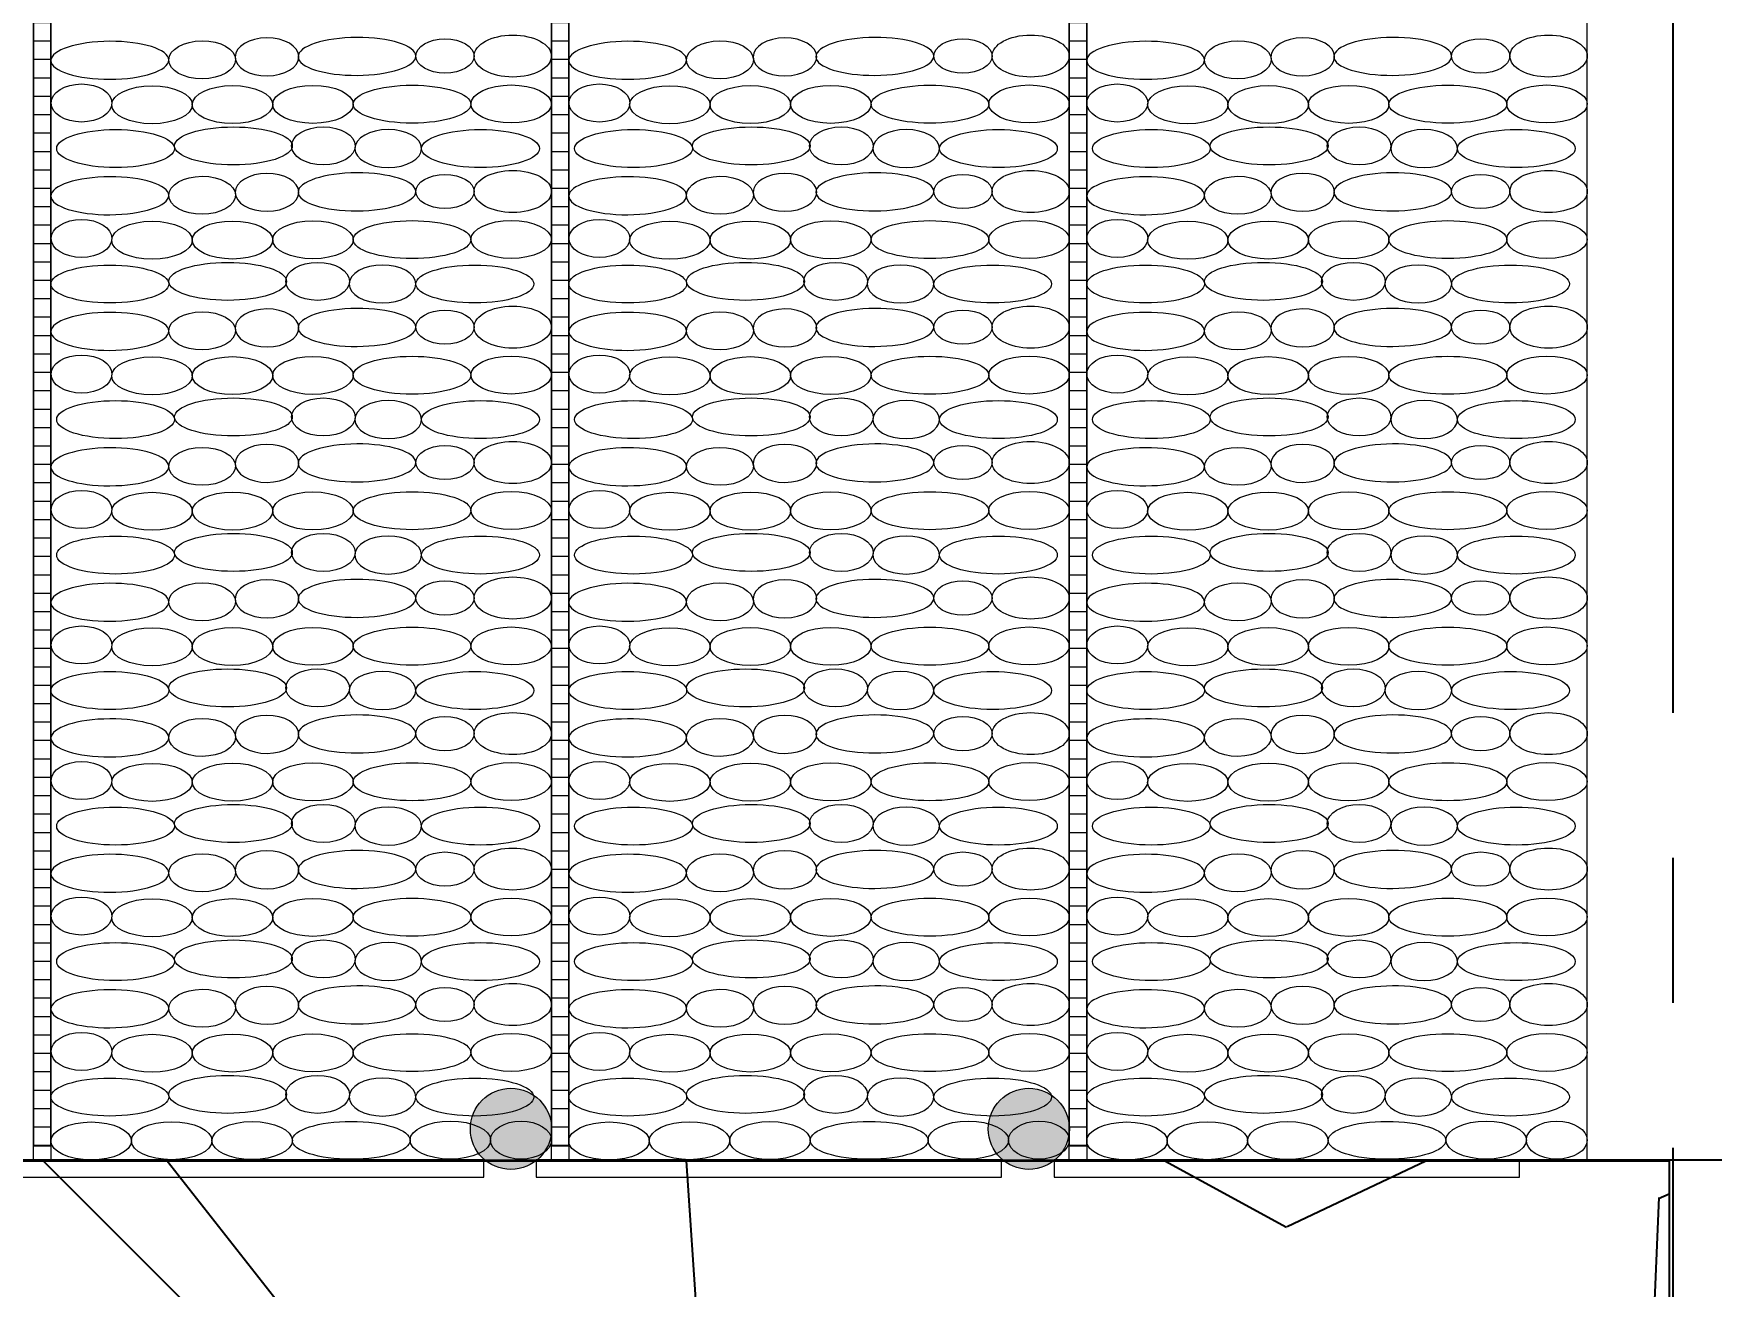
# Model space of a CAD drawing. Header units: inches. Extents: x 523 to 1492, y 69 to 539.
# Drawn here: x 644.29 to 650.08, y 379.44 to 383.76 of the extents above; entities that cross this region are included whole.
import ezdxf

# ---------------------------------------------------------------- set-up
doc = ezdxf.new("R2010")
doc.units = ezdxf.units.IN
doc.header["$MEASUREMENT"] = 0
doc.linetypes.add('CENTERX2', pattern=[4, 2.5, -0.5, 0.5, -0.5])
doc.styles.get("Standard").update_dxf_attribs({"font": 'arial.ttf'})
doc.dimstyles.new('ISO-25', dxfattribs={"dimtxt": 2.5, "dimasz": 2.5, "dimexe": 1.25, "dimexo": 0, "dimtad": 1, "dimdec": 0, "dimtxsty": 'Standard', "dimcen": 2.5, "dimadec": 0, "dimazin": 0, "dimtfac": 1, "dimtdec": 0, "dimtmove": 0, "dimatfit": 3, "dimfxl": 0, "dimarcsym": 0})

# ---------------------------------------------------------------- blocks, each defined once
blk = doc.blocks.new('S - 140')
at = {"linetype": 'ByBlock', "lineweight": 15}
h = blk.add_hatch(color=7, dxfattribs=at)
edge = h.paths.add_edge_path()
edge.add_arc((1416.950508498665, -1396.701170929417), 70, 0, 360)
at = {"color": 7, "linetype": 'ByBlock', "lineweight": 15}
blk.add_circle((1416.950508498665, -1396.701170929417), 70, dxfattribs=at)
blk = doc.blocks.new('Бут.полосы')
at = {"linetype": 'ByBlock', "lineweight": 15}
h = blk.add_hatch(dxfattribs=at)
h.set_pattern_fill('ANSI31', color=22, scale=0.1, angle=315, style=0)
h.set_pattern_definition([(0, (44.65721277577995, 0.01436027398631268), (1.110223024625157e-16, 0.3175), [])])
h.paths.add_polyline_path([(1999.920129494287, -4755.806398439352), (1999.620129494287, -4755.806398439352), (1999.620129494287, -4775.783564819083), (1999.920129494287, -4775.78393585025)])
h = blk.add_hatch(dxfattribs=at)
h.set_pattern_fill('ANSI31', color=22, scale=0.1, angle=315, style=0)
h.set_pattern_definition([(0, (53.58903992630621, 0.01436027398631268), (1.110223024625157e-16, 0.3175), [])])
h.paths.add_polyline_path([(2008.851956644813, -4755.806398439352), (2008.551956644813, -4755.806398439352), (2008.551956644813, -4775.783564819083), (2008.851956644813, -4775.78393585025)])
h = blk.add_hatch(dxfattribs=at)
h.set_pattern_fill('ANSI31', color=22, scale=0.1, angle=315, style=0)
h.set_pattern_definition([(0, (62.52086707683247, 0.01436027398631268), (1.110223024625157e-16, 0.3175), [])])
h.paths.add_polyline_path([(2017.783783795339, -4755.806398439352), (2017.483783795339, -4755.806398439352), (2017.483783795339, -4775.783564819083), (2017.783783795339, -4775.78393585025)])
at = {"color": 7, "linetype": 'ByBlock', "lineweight": 15}
for points in [[(1990.98827193964, -4776.027160561478), (1999.620265660714, -4776.027160561477), (1999.620265660715, -4691.93356784866), (1990.98827193964, -4691.933567848662)], [(1999.920099090166, -4776.027160561478), (2008.552092811241, -4776.027160561477), (2008.552092811241, -4691.93356784866), (1999.920099090166, -4691.93356784866)], [(2008.851926240692, -4776.027160561478), (2017.483919961767, -4776.027160561477), (2017.483919961767, -4691.933567848659), (2008.851926240692, -4691.93356784866)], [(2017.783753391218, -4776.027160561478), (2026.415747112293, -4776.027160561477), (2026.415747112294, -4691.933567848659), (2017.783753391219, -4691.933567848659)]]:
    blk.add_lwpolyline(points, close=True, dxfattribs=at)
at = {"color": 22, "linetype": 'ByBlock', "lineweight": 15}
for points in [[(1999.920129494287, -4755.806398439352), (1999.620129494287, -4755.806398439352), (1999.620129494287, -4775.783564819083), (1999.920129494287, -4775.78393585025)], [(2008.851956644813, -4755.806398439352), (2008.551956644813, -4755.806398439352), (2008.551956644813, -4775.783564819083), (2008.851956644813, -4775.78393585025)], [(2017.783783795339, -4755.806398439352), (2017.483783795339, -4755.806398439352), (2017.483783795339, -4775.783564819083), (2017.783783795339, -4775.78393585025)], [(2007.384871012267, -4776.327160561465), (2007.384981342825, -4776.027160561478), (1999.357727101783, -4776.027160561478), (1999.357727101783, -4776.327160561478)], [(2016.316698162793, -4776.327160561465), (2016.316808493351, -4776.027160561478), (2008.289554252309, -4776.027160561478), (2008.289554252309, -4776.327160561478)], [(2025.248525313319, -4776.327160561465), (2025.248635643878, -4776.027160561478), (2017.221381402836, -4776.027160561478), (2017.221381402836, -4776.327160561478)]]:
    blk.add_lwpolyline(points, close=True, dxfattribs=at)
at = {"color": 253, "linetype": 'ByBlock', "lineweight": 15, "extrusion": (0, 0, -0.9999999999999997)}
for centre, major_axis in [((2000.935855033254, -4757.058105427568), (-1.015906280148277, -0.005264510158328419)), ((2005.197948458314, -4756.990844746456), (-1.015906280148277, -0.005264510158328419)), ((2009.86768218378, -4757.058105427568), (-1.015906280148277, -0.005264510158328419)), ((2014.129775608841, -4756.990844746456), (-1.015906280148277, -0.005264510158328419)), ((2018.799675904855, -4757.058105427568), (-1.015906280148277, -0.005264510158328419)), ((2023.061769329915, -4756.990844746456), (-1.015906280148277, -0.005264510158328419)), ((2000.935855033254, -4759.394757325288), (-1.015906280148277, -0.00526451015832842)), ((2005.197948458314, -4759.327496644176), (-1.015906280148277, -0.00526451015832842)), ((2009.86768218378, -4759.394757325288), (-1.015906280148277, -0.00526451015832842)), ((2014.129775608841, -4759.327496644176), (-1.015906280148277, -0.00526451015832842)), ((2018.799675904855, -4759.394757325288), (-1.015906280148277, -0.00526451015832842)), ((2023.061769329915, -4759.327496644176), (-1.015906280148277, -0.00526451015832842)), ((2000.935855033254, -4761.733870164647), (-1.015906280148277, -0.005264510158328419)), ((2005.197948458314, -4761.666609483535), (-1.015906280148277, -0.005264510158328419)), ((2009.86768218378, -4761.733870164647), (-1.015906280148277, -0.005264510158328419)), ((2014.12977560884, -4761.666609483535), (-1.015906280148277, -0.005264510158328419)), ((2018.799675904854, -4761.733870164647), (-1.015906280148277, -0.005264510158328419)), ((2023.061769329915, -4761.666609483535), (-1.015906280148277, -0.005264510158328419)), ((2000.935855033254, -4764.070522062367), (-1.015906280148277, -0.005264510158328419)), ((2005.197948458314, -4764.003261381255), (-1.015906280148277, -0.005264510158328419)), ((2009.86768218378, -4764.070522062367), (-1.015906280148277, -0.005264510158328419)), ((2014.129775608841, -4764.003261381255), (-1.015906280148277, -0.005264510158328419)), ((2018.799675904855, -4764.070522062367), (-1.015906280148277, -0.005264510158328419)), ((2023.061769329915, -4764.003261381255), (-1.015906280148277, -0.005264510158328419)), ((2000.935855033254, -4766.407173960087), (-1.015906280148277, -0.00526451015832842)), ((2005.197948458314, -4766.339913278975), (-1.015906280148277, -0.00526451015832842)), ((2009.86768218378, -4766.407173960087), (-1.015906280148277, -0.00526451015832842)), ((2014.129775608841, -4766.339913278975), (-1.015906280148277, -0.00526451015832842)), ((2018.799675904855, -4766.407173960087), (-1.015906280148277, -0.00526451015832842)), ((2023.061769329915, -4766.339913278975), (-1.015906280148277, -0.00526451015832842)), ((2000.935855033254, -4768.746286799445), (-1.015906280148277, -0.00526451015832842)), ((2005.197948458314, -4768.679026118333), (-1.015906280148277, -0.00526451015832842)), ((2009.86768218378, -4768.746286799445), (-1.015906280148277, -0.00526451015832842)), ((2014.12977560884, -4768.679026118333), (-1.015906280148277, -0.00526451015832842)), ((2018.799675904854, -4768.746286799445), (-1.015906280148277, -0.00526451015832842)), ((2023.061769329915, -4768.679026118333), (-1.015906280148277, -0.00526451015832842)), ((2000.935855033254, -4771.082938697165), (-1.015906280148277, -0.00526451015832842)), ((2005.197948458314, -4771.015678016053), (-1.015906280148277, -0.00526451015832842)), ((2009.86768218378, -4771.082938697165), (-1.015906280148277, -0.00526451015832842)), ((2014.129775608841, -4771.015678016053), (-1.015906280148277, -0.00526451015832842)), ((2018.799675904855, -4771.082938697165), (-1.015906280148277, -0.00526451015832842)), ((2023.061769329915, -4771.015678016053), (-1.015906280148277, -0.00526451015832842)), ((2000.935855033254, -4773.419590594885), (-1.015906280148277, -0.005264510158328421)), ((2005.197948458314, -4773.352329913773), (-1.015906280148277, -0.005264510158328421)), ((2009.86768218378, -4773.419590594885), (-1.015906280148277, -0.005264510158328421)), ((2014.129775608841, -4773.352329913773), (-1.015906280148277, -0.005264510158328421)), ((2018.799675904855, -4773.419590594885), (-1.015906280148277, -0.005264510158328421)), ((2023.061769329915, -4773.352329913773), (-1.015906280148277, -0.005264510158328421))]:
    blk.add_ellipse(centre, major_axis=major_axis, ratio=0.3223671155344493, dxfattribs=at)
at = {"color": 253, "linetype": 'ByBlock', "lineweight": 15}
for centre, major_axis, ratio in [((2002.527186982284, -4757.04985901412), (0.5754256688816298, 0.002981903290083139), 0.5691348073179209), ((2006.716232120331, -4756.984788010504), (-0.5023844598865708, 0), 0.5862613800650567), ((2007.885271410455, -4756.984788010504), (-0.6666548302373485, 0), 0.543771545269404), ((2011.45901413281, -4757.04985901412), (0.5754256688816298, 0.002981903290083139), 0.5691348073179209), ((2015.648059270858, -4756.984788010504), (-0.5023844598865708, 0), 0.5862613800650567), ((2016.817098560981, -4756.984788010504), (-0.6666548302373485, 0), 0.543771545269404), ((2020.391007853885, -4757.04985901412), (0.5754256688816298, 0.002981903290083139), 0.5691348073179209), ((2024.580052991932, -4756.984788010504), (-0.5023844598865708, 0), 0.5862613800650567), ((2025.749092282056, -4756.984788010504), (-0.6666548302373485, 0), 0.543771545269404), ((2000.447586153632, -4757.794725699043), (-0.5245293401635536, 0), 0.6253139419559067), ((2009.379413304158, -4757.794725699043), (-0.5245293401635536, 0), 0.6253139419559067), ((2018.311407025232, -4757.794725699043), (-0.5245293401635536, 0), 0.6253139419559067), ((2001.662888864138, -4757.825768723333), (0.693897664193355, 0), 0.4719704234843745), ((2003.050647134397, -4757.821989409112), (0.693897664193355, 0), 0.4719704234843745), ((2004.438405404656, -4757.818210094891), (0.693897664193355, 0), 0.4719704234843745), ((2006.148217355267, -4757.815089147773), (1.01591992061969, 0), 0.3223671155344493), ((2007.858028576499, -4757.811493353457), (0.693897664193355, 0), 0.4719704234843745), ((2010.594716014664, -4757.825768723333), (0.693897664193355, 0), 0.4719704234843745), ((2011.982474284923, -4757.821989409112), (0.693897664193355, 0), 0.4719704234843745), ((2013.370232555182, -4757.818210094891), (0.693897664193355, 0), 0.4719704234843745), ((2015.080044505793, -4757.815089147773), (1.01591992061969, 0), 0.3223671155344493), ((2016.789855727025, -4757.811493353457), (0.693897664193355, 0), 0.4719704234843745), ((2019.526709735739, -4757.825768723333), (0.693897664193355, 0), 0.4719704234843745), ((2020.914468005998, -4757.821989409112), (0.693897664193355, 0), 0.4719704234843745), ((2022.302226276257, -4757.818210094891), (0.693897664193355, 0), 0.4719704234843745), ((2024.012038226868, -4757.815089147773), (1.01591992061969, 0), 0.3223671155344493), ((2025.7218494481, -4757.811493353457), (0.693897664193355, 0), 0.4719704234843745), ((2001.034846671245, -4758.580349813681), (1.01591992061969, 0), 0.3223671155344493), ((2003.066828387029, -4758.535176258871), (1.01591992061969, 0), 0.3223671155344493), ((2004.61866058186, -4758.535176258871), (0.548806280951849, 0), 0.5967482257239145), ((2007.329213131878, -4758.580349813681), (1.01591992061969, 0), 0.3223671155344493), ((2009.966673821771, -4758.580349813681), (1.01591992061969, 0), 0.3223671155344493), ((2011.998655537555, -4758.535176258871), (1.01591992061969, 0), 0.3223671155344493), ((2013.550487732387, -4758.535176258871), (0.548806280951849, 0), 0.5967482257239145), ((2016.261040282404, -4758.580349813681), (1.01591992061969, 0), 0.3223671155344493), ((2018.898667542845, -4758.580349813681), (1.01591992061969, 0), 0.3223671155344493), ((2020.93064925863, -4758.535176258871), (1.01591992061969, 0), 0.3223671155344493), ((2022.482481453461, -4758.535176258871), (0.548806280951849, 0), 0.5967482257239145), ((2025.193034003478, -4758.580349813681), (1.01591992061969, 0), 0.3223671155344493), ((2002.527186982284, -4759.38651091184), (0.5754256688816298, 0.002981903290083139), 0.5691348073179209), ((2006.716232120331, -4759.321439908224), (-0.5023844598865708, 0), 0.5862613800650567), ((2007.885271410455, -4759.321439908224), (-0.6666548302373485, 0), 0.543771545269404), ((2011.45901413281, -4759.38651091184), (0.5754256688816298, 0.002981903290083139), 0.5691348073179209), ((2015.648059270858, -4759.321439908224), (-0.5023844598865708, 0), 0.5862613800650567), ((2016.817098560981, -4759.321439908224), (-0.6666548302373485, 0), 0.543771545269404), ((2020.391007853885, -4759.38651091184), (0.5754256688816298, 0.002981903290083139), 0.5691348073179209), ((2024.580052991932, -4759.321439908224), (-0.5023844598865708, 0), 0.5862613800650567), ((2025.749092282056, -4759.321439908224), (-0.6666548302373485, 0), 0.543771545269404), ((2000.447586153632, -4760.131377596763), (-0.5245293401635536, 0), 0.6253139419559067), ((2001.662888864138, -4760.162420621053), (0.693897664193355, 0), 0.4719704234843745), ((2003.050647134397, -4760.158641306832), (0.693897664193355, 0), 0.4719704234843745), ((2004.438405404656, -4760.154861992611), (0.693897664193355, 0), 0.4719704234843745), ((2006.148217355267, -4760.151741045493), (1.01591992061969, 0), 0.3223671155344493), ((2007.858028576499, -4760.148145251177), (0.693897664193355, 0), 0.4719704234843745), ((2009.379413304158, -4760.131377596763), (-0.5245293401635536, 0), 0.6253139419559067), ((2010.594716014664, -4760.162420621053), (0.693897664193355, 0), 0.4719704234843745), ((2011.982474284923, -4760.158641306832), (0.693897664193355, 0), 0.4719704234843745), ((2013.370232555182, -4760.154861992611), (0.693897664193355, 0), 0.4719704234843745), ((2015.080044505793, -4760.151741045493), (1.01591992061969, 0), 0.3223671155344493), ((2016.789855727025, -4760.148145251177), (0.693897664193355, 0), 0.4719704234843745), ((2018.311407025232, -4760.131377596763), (-0.5245293401635536, 0), 0.6253139419559067), ((2019.526709735739, -4760.162420621053), (0.693897664193355, 0), 0.4719704234843745), ((2020.914468005998, -4760.158641306832), (0.693897664193355, 0), 0.4719704234843745), ((2022.302226276257, -4760.154861992611), (0.693897664193355, 0), 0.4719704234843745), ((2024.012038226868, -4760.151741045493), (1.01591992061969, 0), 0.3223671155344493), ((2025.7218494481, -4760.148145251177), (0.693897664193355, 0), 0.4719704234843745), ((2000.93605688787, -4760.917001711401), (1.01591992061969, 0), 0.3223671155344493), ((2002.968038603655, -4760.871828156591), (1.01591992061969, 0), 0.3223671155344493), ((2004.519870798486, -4760.871828156591), (0.548806280951849, 0), 0.5967482257239145), ((2007.230423348503, -4760.917001711401), (1.01591992061969, 0), 0.3223671155344493), ((2009.867884038397, -4760.917001711401), (1.01591992061969, 0), 0.3223671155344493), ((2011.899865754182, -4760.871828156591), (1.01591992061969, 0), 0.3223671155344493), ((2013.451697949013, -4760.871828156591), (0.548806280951849, 0), 0.5967482257239145), ((2016.162250499029, -4760.917001711401), (1.01591992061969, 0), 0.3223671155344493), ((2018.799877759471, -4760.917001711401), (1.01591992061969, 0), 0.3223671155344493), ((2020.831859475256, -4760.871828156591), (1.01591992061969, 0), 0.3223671155344493), ((2022.383691670087, -4760.871828156591), (0.548806280951849, 0), 0.5967482257239145), ((2025.094244220104, -4760.917001711401), (1.01591992061969, 0), 0.3223671155344493), ((2002.527186982284, -4761.725623751198), (0.5754256688816298, 0.002981903290083139), 0.5691348073179209), ((2006.716232120331, -4761.660552747582), (-0.5023844598865708, 0), 0.5862613800650567), ((2007.885271410455, -4761.660552747582), (-0.6666548302373485, 0), 0.543771545269404), ((2011.45901413281, -4761.725623751198), (0.5754256688816298, 0.002981903290083139), 0.5691348073179209), ((2015.648059270858, -4761.660552747582), (-0.5023844598865708, 0), 0.5862613800650567), ((2016.817098560981, -4761.660552747582), (-0.6666548302373485, 0), 0.543771545269404), ((2020.391007853885, -4761.725623751198), (0.5754256688816298, 0.002981903290083139), 0.5691348073179209), ((2024.580052991932, -4761.660552747582), (-0.5023844598865708, 0), 0.5862613800650567), ((2025.749092282056, -4761.660552747582), (-0.6666548302373485, 0), 0.543771545269404), ((2000.447586153631, -4762.470490436122), (-0.5245293401635536, 0), 0.6253139419559067), ((2001.662888864138, -4762.501533460411), (0.693897664193355, 0), 0.4719704234843745), ((2003.050647134397, -4762.49775414619), (0.693897664193355, 0), 0.4719704234843745), ((2004.438405404656, -4762.493974831969), (0.693897664193355, 0), 0.4719704234843745), ((2006.148217355267, -4762.490853884851), (1.01591992061969, 0), 0.3223671155344493), ((2007.858028576499, -4762.487258090536), (0.693897664193355, 0), 0.4719704234843745), ((2009.379413304158, -4762.470490436122), (-0.5245293401635536, 0), 0.6253139419559067), ((2010.594716014664, -4762.501533460411), (0.693897664193355, 0), 0.4719704234843745), ((2011.982474284923, -4762.49775414619), (0.693897664193355, 0), 0.4719704234843745), ((2013.370232555182, -4762.493974831969), (0.693897664193355, 0), 0.4719704234843745), ((2015.080044505793, -4762.490853884851), (1.01591992061969, 0), 0.3223671155344493), ((2016.789855727025, -4762.487258090536), (0.693897664193355, 0), 0.4719704234843745), ((2018.311407025232, -4762.470490436122), (-0.5245293401635536, 0), 0.6253139419559067), ((2019.526709735738, -4762.501533460411), (0.693897664193355, 0), 0.4719704234843745), ((2020.914468005998, -4762.49775414619), (0.693897664193355, 0), 0.4719704234843745), ((2022.302226276257, -4762.493974831969), (0.693897664193355, 0), 0.4719704234843745), ((2024.012038226868, -4762.490853884851), (1.01591992061969, 0), 0.3223671155344493), ((2025.7218494481, -4762.487258090536), (0.693897664193355, 0), 0.4719704234843745), ((2001.034846671245, -4763.25611455076), (1.01591992061969, 0), 0.3223671155344493), ((2003.066828387029, -4763.210940995949), (1.01591992061969, 0), 0.3223671155344493), ((2004.61866058186, -4763.210940995949), (0.548806280951849, 0), 0.5967482257239145), ((2007.329213131878, -4763.25611455076), (1.01591992061969, 0), 0.3223671155344493), ((2009.966673821771, -4763.25611455076), (1.01591992061969, 0), 0.3223671155344493), ((2011.998655537555, -4763.210940995949), (1.01591992061969, 0), 0.3223671155344493), ((2013.550487732387, -4763.210940995949), (0.548806280951849, 0), 0.5967482257239145), ((2016.261040282404, -4763.25611455076), (1.01591992061969, 0), 0.3223671155344493), ((2018.898667542845, -4763.25611455076), (1.01591992061969, 0), 0.3223671155344493), ((2020.93064925863, -4763.210940995949), (1.01591992061969, 0), 0.3223671155344493), ((2022.482481453461, -4763.210940995949), (0.548806280951849, 0), 0.5967482257239145), ((2025.193034003478, -4763.25611455076), (1.01591992061969, 0), 0.3223671155344493), ((2002.527186982284, -4764.062275648918), (0.5754256688816298, 0.002981903290083139), 0.5691348073179209), ((2006.716232120331, -4763.997204645302), (-0.5023844598865708, 0), 0.5862613800650567), ((2007.885271410455, -4763.997204645302), (-0.6666548302373485, 0), 0.543771545269404), ((2011.45901413281, -4764.062275648918), (0.5754256688816298, 0.002981903290083139), 0.5691348073179209), ((2015.648059270858, -4763.997204645302), (-0.5023844598865708, 0), 0.5862613800650567), ((2016.817098560981, -4763.997204645302), (-0.6666548302373485, 0), 0.543771545269404), ((2020.391007853885, -4764.062275648918), (0.5754256688816298, 0.002981903290083139), 0.5691348073179209), ((2024.580052991932, -4763.997204645302), (-0.5023844598865708, 0), 0.5862613800650567), ((2025.749092282056, -4763.997204645302), (-0.6666548302373485, 0), 0.543771545269404), ((2000.447586153632, -4764.807142333842), (-0.5245293401635536, 0), 0.6253139419559067), ((2001.662888864138, -4764.838185358131), (0.693897664193355, 0), 0.4719704234843745), ((2003.050647134397, -4764.83440604391), (0.693897664193355, 0), 0.4719704234843745), ((2004.438405404656, -4764.830626729689), (0.693897664193355, 0), 0.4719704234843745), ((2006.148217355267, -4764.827505782571), (1.01591992061969, 0), 0.3223671155344493), ((2007.858028576499, -4764.823909988256), (0.693897664193355, 0), 0.4719704234843745), ((2009.379413304158, -4764.807142333842), (-0.5245293401635536, 0), 0.6253139419559067), ((2010.594716014664, -4764.838185358131), (0.693897664193355, 0), 0.4719704234843745), ((2011.982474284923, -4764.83440604391), (0.693897664193355, 0), 0.4719704234843745), ((2013.370232555182, -4764.830626729689), (0.693897664193355, 0), 0.4719704234843745), ((2015.080044505793, -4764.827505782571), (1.01591992061969, 0), 0.3223671155344493), ((2016.789855727025, -4764.823909988256), (0.693897664193355, 0), 0.4719704234843745), ((2018.311407025232, -4764.807142333842), (-0.5245293401635536, 0), 0.6253139419559067), ((2019.526709735739, -4764.838185358131), (0.693897664193355, 0), 0.4719704234843745), ((2020.914468005998, -4764.83440604391), (0.693897664193355, 0), 0.4719704234843745), ((2022.302226276257, -4764.830626729689), (0.693897664193355, 0), 0.4719704234843745), ((2024.012038226868, -4764.827505782571), (1.01591992061969, 0), 0.3223671155344493), ((2025.7218494481, -4764.823909988256), (0.693897664193355, 0), 0.4719704234843745), ((2001.034846671245, -4765.59276644848), (1.01591992061969, 0), 0.3223671155344493), ((2003.066828387029, -4765.547592893669), (1.01591992061969, 0), 0.3223671155344493), ((2004.61866058186, -4765.547592893669), (0.548806280951849, 0), 0.5967482257239145), ((2007.329213131878, -4765.59276644848), (1.01591992061969, 0), 0.3223671155344493), ((2009.966673821771, -4765.59276644848), (1.01591992061969, 0), 0.3223671155344493), ((2011.998655537555, -4765.547592893669), (1.01591992061969, 0), 0.3223671155344493), ((2013.550487732387, -4765.547592893669), (0.548806280951849, 0), 0.5967482257239145), ((2016.261040282404, -4765.59276644848), (1.01591992061969, 0), 0.3223671155344493), ((2018.898667542845, -4765.59276644848), (1.01591992061969, 0), 0.3223671155344493), ((2020.93064925863, -4765.547592893669), (1.01591992061969, 0), 0.3223671155344493), ((2022.482481453461, -4765.547592893669), (0.548806280951849, 0), 0.5967482257239145), ((2025.193034003478, -4765.59276644848), (1.01591992061969, 0), 0.3223671155344493), ((2002.527186982284, -4766.398927546638), (0.5754256688816298, 0.002981903290083139), 0.5691348073179209), ((2006.716232120331, -4766.333856543022), (-0.5023844598865708, 0), 0.5862613800650567), ((2007.885271410455, -4766.333856543022), (-0.6666548302373485, 0), 0.543771545269404), ((2011.45901413281, -4766.398927546638), (0.5754256688816298, 0.002981903290083139), 0.5691348073179209), ((2015.648059270858, -4766.333856543022), (-0.5023844598865708, 0), 0.5862613800650567), ((2016.817098560981, -4766.333856543022), (-0.6666548302373485, 0), 0.543771545269404), ((2020.391007853885, -4766.398927546638), (0.5754256688816298, 0.002981903290083139), 0.5691348073179209), ((2024.580052991932, -4766.333856543022), (-0.5023844598865708, 0), 0.5862613800650567), ((2025.749092282056, -4766.333856543022), (-0.6666548302373485, 0), 0.543771545269404), ((2000.447586153632, -4767.143794231562), (-0.5245293401635536, 0), 0.6253139419559067), ((2001.662888864138, -4767.174837255851), (0.693897664193355, 0), 0.4719704234843745), ((2003.050647134397, -4767.17105794163), (0.693897664193355, 0), 0.4719704234843745), ((2004.438405404656, -4767.167278627409), (0.693897664193355, 0), 0.4719704234843745), ((2006.148217355267, -4767.164157680291), (1.01591992061969, 0), 0.3223671155344493), ((2007.858028576499, -4767.160561885976), (0.693897664193355, 0), 0.4719704234843745), ((2009.379413304158, -4767.143794231562), (-0.5245293401635536, 0), 0.6253139419559067), ((2010.594716014664, -4767.174837255851), (0.693897664193355, 0), 0.4719704234843745), ((2011.982474284923, -4767.17105794163), (0.693897664193355, 0), 0.4719704234843745), ((2013.370232555182, -4767.167278627409), (0.693897664193355, 0), 0.4719704234843745), ((2015.080044505793, -4767.164157680291), (1.01591992061969, 0), 0.3223671155344493), ((2016.789855727025, -4767.160561885976), (0.693897664193355, 0), 0.4719704234843745), ((2018.311407025232, -4767.143794231562), (-0.5245293401635536, 0), 0.6253139419559067), ((2019.526709735739, -4767.174837255851), (0.693897664193355, 0), 0.4719704234843745), ((2020.914468005998, -4767.17105794163), (0.693897664193355, 0), 0.4719704234843745), ((2022.302226276257, -4767.167278627409), (0.693897664193355, 0), 0.4719704234843745), ((2024.012038226868, -4767.164157680291), (1.01591992061969, 0), 0.3223671155344493), ((2025.7218494481, -4767.160561885976), (0.693897664193355, 0), 0.4719704234843745), ((2000.93605688787, -4767.9294183462), (1.01591992061969, 0), 0.3223671155344493), ((2002.968038603655, -4767.884244791389), (1.01591992061969, 0), 0.3223671155344493), ((2004.519870798486, -4767.884244791389), (0.548806280951849, 0), 0.5967482257239145), ((2007.230423348503, -4767.9294183462), (1.01591992061969, 0), 0.3223671155344493), ((2009.867884038397, -4767.9294183462), (1.01591992061969, 0), 0.3223671155344493), ((2011.899865754182, -4767.884244791389), (1.01591992061969, 0), 0.3223671155344493), ((2013.451697949013, -4767.884244791389), (0.548806280951849, 0), 0.5967482257239145), ((2016.162250499029, -4767.9294183462), (1.01591992061969, 0), 0.3223671155344493), ((2018.799877759471, -4767.9294183462), (1.01591992061969, 0), 0.3223671155344493), ((2020.831859475256, -4767.884244791389), (1.01591992061969, 0), 0.3223671155344493), ((2022.383691670087, -4767.884244791389), (0.548806280951849, 0), 0.5967482257239145), ((2025.094244220104, -4767.9294183462), (1.01591992061969, 0), 0.3223671155344493), ((2002.527186982284, -4768.738040385997), (0.5754256688816298, 0.002981903290083139), 0.5691348073179209), ((2006.716232120331, -4768.672969382381), (-0.5023844598865708, 0), 0.5862613800650567), ((2007.885271410455, -4768.672969382381), (-0.6666548302373485, 0), 0.543771545269404), ((2011.45901413281, -4768.738040385997), (0.5754256688816298, 0.002981903290083139), 0.5691348073179209), ((2015.648059270858, -4768.672969382381), (-0.5023844598865708, 0), 0.5862613800650567), ((2016.817098560981, -4768.672969382381), (-0.6666548302373485, 0), 0.543771545269404), ((2020.391007853885, -4768.738040385997), (0.5754256688816298, 0.002981903290083139), 0.5691348073179209), ((2024.580052991932, -4768.672969382381), (-0.5023844598865708, 0), 0.5862613800650567), ((2025.749092282056, -4768.672969382381), (-0.6666548302373485, 0), 0.543771545269404), ((2000.447586153631, -4769.48290707092), (-0.5245293401635536, 0), 0.6253139419559067), ((2001.662888864138, -4769.51395009521), (0.693897664193355, 0), 0.4719704234843745), ((2003.050647134397, -4769.510170780989), (0.693897664193355, 0), 0.4719704234843745), ((2004.438405404656, -4769.506391466768), (0.693897664193355, 0), 0.4719704234843745), ((2006.148217355267, -4769.50327051965), (1.01591992061969, 0), 0.3223671155344493), ((2007.858028576499, -4769.499674725334), (0.693897664193355, 0), 0.4719704234843745), ((2009.379413304158, -4769.48290707092), (-0.5245293401635536, 0), 0.6253139419559067), ((2010.594716014664, -4769.51395009521), (0.693897664193355, 0), 0.4719704234843745), ((2011.982474284923, -4769.510170780989), (0.693897664193355, 0), 0.4719704234843745), ((2013.370232555182, -4769.506391466768), (0.693897664193355, 0), 0.4719704234843745), ((2015.080044505793, -4769.50327051965), (1.01591992061969, 0), 0.3223671155344493), ((2016.789855727025, -4769.499674725334), (0.693897664193355, 0), 0.4719704234843745), ((2018.311407025232, -4769.48290707092), (-0.5245293401635536, 0), 0.6253139419559067), ((2019.526709735738, -4769.51395009521), (0.693897664193355, 0), 0.4719704234843745), ((2020.914468005998, -4769.510170780989), (0.693897664193355, 0), 0.4719704234843745), ((2022.302226276257, -4769.506391466768), (0.693897664193355, 0), 0.4719704234843745), ((2024.012038226868, -4769.50327051965), (1.01591992061969, 0), 0.3223671155344493), ((2025.7218494481, -4769.499674725334), (0.693897664193355, 0), 0.4719704234843745), ((2003.066828387029, -4770.223357630748), (1.01591992061969, 0), 0.3223671155344493), ((2004.61866058186, -4770.223357630748), (0.548806280951849, 0), 0.5967482257239145), ((2011.998655537555, -4770.223357630748), (1.01591992061969, 0), 0.3223671155344493), ((2013.550487732387, -4770.223357630748), (0.548806280951849, 0), 0.5967482257239145), ((2020.93064925863, -4770.223357630748), (1.01591992061969, 0), 0.3223671155344493), ((2022.482481453461, -4770.223357630748), (0.548806280951849, 0), 0.5967482257239145), ((2001.034846671245, -4770.268531185558), (1.01591992061969, 0), 0.3223671155344493), ((2007.329213131878, -4770.268531185558), (1.01591992061969, 0), 0.3223671155344493), ((2009.966673821771, -4770.268531185558), (1.01591992061969, 0), 0.3223671155344493), ((2016.261040282404, -4770.268531185558), (1.01591992061969, 0), 0.3223671155344493), ((2018.898667542845, -4770.268531185558), (1.01591992061969, 0), 0.3223671155344493), ((2025.193034003478, -4770.268531185558), (1.01591992061969, 0), 0.3223671155344493), ((2002.527186982284, -4771.074692283717), (0.5754256688816298, 0.002981903290083139), 0.5691348073179209), ((2006.716232120331, -4771.009621280101), (-0.5023844598865708, 0), 0.5862613800650567), ((2007.885271410455, -4771.009621280101), (-0.6666548302373485, 0), 0.543771545269404), ((2011.45901413281, -4771.074692283717), (0.5754256688816298, 0.002981903290083139), 0.5691348073179209), ((2015.648059270858, -4771.009621280101), (-0.5023844598865708, 0), 0.5862613800650567), ((2016.817098560981, -4771.009621280101), (-0.6666548302373485, 0), 0.543771545269404), ((2020.391007853885, -4771.074692283717), (0.5754256688816298, 0.002981903290083139), 0.5691348073179209), ((2024.580052991932, -4771.009621280101), (-0.5023844598865708, 0), 0.5862613800650567), ((2025.749092282056, -4771.009621280101), (-0.6666548302373485, 0), 0.543771545269404), ((2000.447586153632, -4771.81955896864), (-0.5245293401635536, 0), 0.6253139419559067), ((2001.662888864138, -4771.85060199293), (0.693897664193355, 0), 0.4719704234843745), ((2003.050647134397, -4771.846822678709), (0.693897664193355, 0), 0.4719704234843745), ((2004.438405404656, -4771.843043364488), (0.693897664193355, 0), 0.4719704234843745), ((2006.148217355267, -4771.83992241737), (1.01591992061969, 0), 0.3223671155344493), ((2007.858028576499, -4771.836326623054), (0.693897664193355, 0), 0.4719704234843745), ((2009.379413304158, -4771.81955896864), (-0.5245293401635536, 0), 0.6253139419559067), ((2010.594716014664, -4771.85060199293), (0.693897664193355, 0), 0.4719704234843745), ((2011.982474284923, -4771.846822678709), (0.693897664193355, 0), 0.4719704234843745), ((2013.370232555182, -4771.843043364488), (0.693897664193355, 0), 0.4719704234843745), ((2015.080044505793, -4771.83992241737), (1.01591992061969, 0), 0.3223671155344493), ((2016.789855727025, -4771.836326623054), (0.693897664193355, 0), 0.4719704234843745), ((2018.311407025232, -4771.81955896864), (-0.5245293401635536, 0), 0.6253139419559067), ((2019.526709735739, -4771.85060199293), (0.693897664193355, 0), 0.4719704234843745), ((2020.914468005998, -4771.846822678709), (0.693897664193355, 0), 0.4719704234843745), ((2022.302226276257, -4771.843043364488), (0.693897664193355, 0), 0.4719704234843745), ((2024.012038226868, -4771.83992241737), (1.01591992061969, 0), 0.3223671155344493), ((2025.7218494481, -4771.836326623054), (0.693897664193355, 0), 0.4719704234843745), ((2003.066828387029, -4772.560009528468), (1.01591992061969, 0), 0.3223671155344493), ((2004.61866058186, -4772.560009528468), (0.548806280951849, 0), 0.5967482257239145), ((2011.998655537555, -4772.560009528468), (1.01591992061969, 0), 0.3223671155344493), ((2013.550487732387, -4772.560009528468), (0.548806280951849, 0), 0.5967482257239145), ((2020.93064925863, -4772.560009528468), (1.01591992061969, 0), 0.3223671155344493), ((2022.482481453461, -4772.560009528468), (0.548806280951849, 0), 0.5967482257239145), ((2001.034846671245, -4772.605183083278), (1.01591992061969, 0), 0.3223671155344493), ((2007.329213131878, -4772.605183083278), (1.01591992061969, 0), 0.3223671155344493), ((2009.966673821771, -4772.605183083278), (1.01591992061969, 0), 0.3223671155344493), ((2016.261040282404, -4772.605183083278), (1.01591992061969, 0), 0.3223671155344493), ((2018.898667542845, -4772.605183083278), (1.01591992061969, 0), 0.3223671155344493), ((2025.193034003478, -4772.605183083278), (1.01591992061969, 0), 0.3223671155344493), ((2002.527186982284, -4773.411344181437), (0.5754256688816298, 0.002981903290083139), 0.5691348073179209), ((2006.716232120331, -4773.346273177821), (-0.5023844598865708, 0), 0.5862613800650567), ((2007.885271410455, -4773.346273177821), (-0.6666548302373485, 0), 0.543771545269404), ((2011.45901413281, -4773.411344181437), (0.5754256688816298, 0.002981903290083139), 0.5691348073179209), ((2015.648059270858, -4773.346273177821), (-0.5023844598865708, 0), 0.5862613800650567), ((2016.817098560981, -4773.346273177821), (-0.6666548302373485, 0), 0.543771545269404), ((2020.391007853885, -4773.411344181437), (0.5754256688816298, 0.002981903290083139), 0.5691348073179209), ((2024.580052991932, -4773.346273177821), (-0.5023844598865708, 0), 0.5862613800650567), ((2025.749092282056, -4773.346273177821), (-0.6666548302373485, 0), 0.543771545269404), ((2000.447586153632, -4774.15621086636), (-0.5245293401635536, 0), 0.6253139419559067), ((2001.662888864138, -4774.18725389065), (0.693897664193355, 0), 0.4719704234843745), ((2003.050647134397, -4774.183474576429), (0.693897664193355, 0), 0.4719704234843745), ((2004.438405404656, -4774.179695262208), (0.693897664193355, 0), 0.4719704234843745), ((2006.148217355267, -4774.17657431509), (1.01591992061969, 0), 0.3223671155344493), ((2007.858028576499, -4774.172978520774), (0.693897664193355, 0), 0.4719704234843745), ((2009.379413304158, -4774.15621086636), (-0.5245293401635536, 0), 0.6253139419559067), ((2010.594716014664, -4774.18725389065), (0.693897664193355, 0), 0.4719704234843745), ((2011.982474284923, -4774.183474576429), (0.693897664193355, 0), 0.4719704234843745), ((2013.370232555182, -4774.179695262208), (0.693897664193355, 0), 0.4719704234843745), ((2015.080044505793, -4774.17657431509), (1.01591992061969, 0), 0.3223671155344493), ((2016.789855727025, -4774.172978520774), (0.693897664193355, 0), 0.4719704234843745), ((2018.311407025232, -4774.15621086636), (-0.5245293401635536, 0), 0.6253139419559067), ((2019.526709735739, -4774.18725389065), (0.693897664193355, 0), 0.4719704234843745), ((2020.914468005998, -4774.183474576429), (0.693897664193355, 0), 0.4719704234843745), ((2022.302226276257, -4774.179695262208), (0.693897664193355, 0), 0.4719704234843745), ((2024.012038226868, -4774.17657431509), (1.01591992061969, 0), 0.3223671155344493), ((2025.7218494481, -4774.172978520774), (0.693897664193355, 0), 0.4719704234843745), ((2000.93605688787, -4774.941834980998), (1.01591992061969, 0), 0.3223671155344493), ((2002.968038603655, -4774.896661426188), (1.01591992061969, 0), 0.3223671155344493), ((2004.519870798486, -4774.896661426188), (0.548806280951849, 0), 0.5967482257239145), ((2007.230423348503, -4774.941834980998), (1.01591992061969, 0), 0.3223671155344493), ((2009.867884038397, -4774.941834980998), (1.01591992061969, 0), 0.3223671155344493), ((2011.899865754182, -4774.896661426188), (1.01591992061969, 0), 0.3223671155344493), ((2013.451697949013, -4774.896661426188), (0.548806280951849, 0), 0.5967482257239145), ((2016.162250499029, -4774.941834980998), (1.01591992061969, 0), 0.3223671155344493), ((2018.799877759471, -4774.941834980998), (1.01591992061969, 0), 0.3223671155344493), ((2020.831859475256, -4774.896661426188), (1.01591992061969, 0), 0.3223671155344493), ((2022.383691670087, -4774.896661426188), (0.548806280951849, 0), 0.5967482257239145), ((2025.094244220104, -4774.941834980998), (1.01591992061969, 0), 0.3223671155344493), ((2000.613830183811, -4775.699661387053), (0.693897664193355, 0), 0.4719704234843745), ((2002.00158845407, -4775.695882072832), (0.693897664193355, 0), 0.4719704234843745), ((2003.389346724329, -4775.692102758611), (0.693897664193355, 0), 0.4719704234843745), ((2005.09915867494, -4775.688981811493), (1.01591992061969, 0), 0.3223671155344493), ((2006.808969896172, -4775.685386017178), (0.693897664193355, 0), 0.4719704234843745), ((2009.545657334337, -4775.699661387053), (0.693897664193355, 0), 0.4719704234843745), ((2010.933415604596, -4775.695882072832), (0.693897664193355, 0), 0.4719704234843745), ((2012.321173874855, -4775.692102758611), (0.693897664193355, 0), 0.4719704234843745), ((2014.030985825466, -4775.688981811493), (1.01591992061969, 0), 0.3223671155344493), ((2015.740797046698, -4775.685386017178), (0.693897664193355, 0), 0.4719704234843745), ((2016.959224051055, -4775.68538601718), (-0.5245293401635536, 0), 0.6253139419559067), ((2018.477651055412, -4775.699661387053), (0.693897664193355, 0), 0.4719704234843745), ((2019.865409325671, -4775.695882072832), (0.693897664193355, 0), 0.4719704234843745), ((2021.25316759593, -4775.692102758611), (0.693897664193355, 0), 0.4719704234843745), ((2022.962979546541, -4775.688981811493), (1.01591992061969, 0), 0.3223671155344493), ((2024.672790767773, -4775.685386017178), (0.693897664193355, 0), 0.4719704234843745), ((2025.89121777213, -4775.68538601718), (-0.5245293401635536, 0), 0.6253139419559067)]:
    blk.add_ellipse(centre, major_axis=major_axis, ratio=ratio, dxfattribs=at)
at = {"color": 253, "linetype": 'ByBlock', "lineweight": 15, "extrusion": (0, 0, -1)}
for centre, major_axis, ratio in [((2003.646137099498, -4756.998886360945), (-0.5487989122840685, -0.002843921240626038), 0.5967482257239145), ((2012.577964250024, -4756.998886360945), (-0.5487989122840685, -0.002843921240626038), 0.5967482257239145), ((2021.509957971099, -4756.998886360945), (-0.5487989122840685, -0.002843921240626038), 0.5967482257239145), ((2005.737859816193, -4758.580349813681), (-0.5754333950641921, 0), 0.5691348073179209), ((2014.669686966719, -4758.580349813681), (-0.5754333950641921, 0), 0.5691348073179209), ((2023.601680687794, -4758.580349813681), (-0.5754333950641921, 0), 0.5691348073179209), ((2003.646137099498, -4759.335538258665), (-0.5487989122840685, -0.002843921240626038), 0.5967482257239145), ((2012.577964250024, -4759.335538258665), (-0.5487989122840685, -0.002843921240626038), 0.5967482257239145), ((2021.509957971099, -4759.335538258665), (-0.5487989122840685, -0.002843921240626038), 0.5967482257239145), ((2005.639070032819, -4760.917001711401), (-0.5754333950641921, 0), 0.5691348073179209), ((2014.570897183346, -4760.917001711401), (-0.5754333950641921, 0), 0.5691348073179209), ((2023.50289090442, -4760.917001711401), (-0.5754333950641921, 0), 0.5691348073179209), ((2003.646137099498, -4761.674651098024), (-0.5487989122840685, -0.002843921240626038), 0.5967482257239145), ((2012.577964250024, -4761.674651098024), (-0.5487989122840685, -0.002843921240626038), 0.5967482257239145), ((2021.509957971098, -4761.674651098024), (-0.5487989122840685, -0.002843921240626038), 0.5967482257239145), ((2005.737859816193, -4763.25611455076), (-0.5754333950641921, 0), 0.5691348073179209), ((2014.669686966719, -4763.25611455076), (-0.5754333950641921, 0), 0.5691348073179209), ((2023.601680687794, -4763.25611455076), (-0.5754333950641921, 0), 0.5691348073179209), ((2003.646137099498, -4764.011302995744), (-0.5487989122840685, -0.002843921240626038), 0.5967482257239145), ((2012.577964250024, -4764.011302995744), (-0.5487989122840685, -0.002843921240626038), 0.5967482257239145), ((2021.509957971099, -4764.011302995744), (-0.5487989122840685, -0.002843921240626038), 0.5967482257239145), ((2005.737859816193, -4765.59276644848), (-0.5754333950641921, 0), 0.5691348073179209), ((2014.669686966719, -4765.59276644848), (-0.5754333950641921, 0), 0.5691348073179209), ((2023.601680687794, -4765.59276644848), (-0.5754333950641921, 0), 0.5691348073179209), ((2003.646137099498, -4766.347954893464), (-0.5487989122840685, -0.002843921240626038), 0.5967482257239145), ((2012.577964250024, -4766.347954893464), (-0.5487989122840685, -0.002843921240626038), 0.5967482257239145), ((2021.509957971099, -4766.347954893464), (-0.5487989122840685, -0.002843921240626038), 0.5967482257239145), ((2005.639070032819, -4767.9294183462), (-0.5754333950641921, 0), 0.5691348073179209), ((2014.570897183346, -4767.9294183462), (-0.5754333950641921, 0), 0.5691348073179209), ((2023.50289090442, -4767.9294183462), (-0.5754333950641921, 0), 0.5691348073179209), ((2003.646137099498, -4768.687067732822), (-0.5487989122840685, -0.002843921240626038), 0.5967482257239145), ((2012.577964250024, -4768.687067732822), (-0.5487989122840685, -0.002843921240626038), 0.5967482257239145), ((2021.509957971098, -4768.687067732822), (-0.5487989122840685, -0.002843921240626038), 0.5967482257239145), ((2005.737859816193, -4770.268531185558), (-0.5754333950641921, 0), 0.5691348073179209), ((2014.669686966719, -4770.268531185558), (-0.5754333950641921, 0), 0.5691348073179209), ((2023.601680687794, -4770.268531185558), (-0.5754333950641921, 0), 0.5691348073179209), ((2003.646137099498, -4771.023719630542), (-0.5487989122840685, -0.002843921240626038), 0.5967482257239145), ((2012.577964250024, -4771.023719630542), (-0.5487989122840685, -0.002843921240626038), 0.5967482257239145), ((2021.509957971099, -4771.023719630542), (-0.5487989122840685, -0.002843921240626038), 0.5967482257239145), ((2005.737859816193, -4772.605183083278), (-0.5754333950641921, 0), 0.5691348073179209), ((2014.669686966719, -4772.605183083278), (-0.5754333950641921, 0), 0.5691348073179209), ((2023.601680687794, -4772.605183083278), (-0.5754333950641921, 0), 0.5691348073179209), ((2003.646137099498, -4773.360371528262), (-0.5487989122840685, -0.002843921240626038), 0.5967482257239145), ((2012.577964250024, -4773.360371528262), (-0.5487989122840685, -0.002843921240626038), 0.5967482257239145), ((2021.509957971099, -4773.360371528262), (-0.5487989122840685, -0.002843921240626038), 0.5967482257239145), ((2005.639070032819, -4774.941834980998), (-0.5754333950641921, 0), 0.5691348073179209), ((2014.570897183346, -4774.941834980998), (-0.5754333950641921, 0), 0.5691348073179209), ((2023.50289090442, -4774.941834980998), (-0.5754333950641921, 0), 0.5691348073179209)]:
    blk.add_ellipse(centre, major_axis=major_axis, ratio=ratio, dxfattribs=at)
at = {"color": 7, "linetype": 'ByBlock', "lineweight": 15}
blk.add_ellipse((2008.027396900529, -4775.68538601718), major_axis=(-0.5245293401635536, 0), ratio=0.6253139419559067, dxfattribs=at)
at = {"color": 253, "linetype": 'ByBlock', "lineweight": 15, "xscale": 0.009999999999990905, "yscale": 0.009999999999990905, "zscale": 0.009999999999990905}
blk.add_blockref('S - 140', (1993.684510703119, -4761.52450912526), dxfattribs=at)
at = {"color": 7, "linetype": 'ByBlock', "lineweight": 15, "xscale": 0.009999999999990905, "yscale": 0.009999999999990905, "zscale": 0.009999999999990905}
blk.add_blockref('S - 140', (2002.616358949042, -4761.524509125244), dxfattribs=at)
blk = doc.blocks.new('Бутовая 8м + прорывной')
at = {"color": 7, "linetype": 'ByBlock', "lineweight": 15}
blk.add_blockref('Бут.полосы', (107.1819258063153, -11.99999999745432), dxfattribs=at)
blk = doc.blocks.new('*D231')
at = {"color": 0, "linetype": 'ByBlock', "lineweight": -2}
for p, q in [((649.7880076163566, 379.8727108768734), (655.8657977558589, 379.8727108768734)), ((654.6157977558589, 352.3323980468346), (654.6157977558589, 378.3727108768734)), ((649.7880076163566, 350.8323980468346), (655.8657977558589, 350.8323980468346))]:
    blk.add_line(p, q, dxfattribs=at)
at = {"color": 0, "linetype": 'ByBlock'}
for points in [[(654.3657977558589, 378.3727108768734), (654.8657977558589, 378.3727108768734), (654.6157977558589, 379.8727108768734)], [(654.3657977558589, 352.3323980468346), (654.8657977558589, 352.3323980468346), (654.6157977558589, 350.8323980468346)]]:
    blk.add_solid(points, dxfattribs=at)
at = {"layer": 'Defpoints', "color": 0, "linetype": 'ByBlock'}
for p in [(649.7880076163566, 379.8727108768734), (654.6157977558589, 379.8727108768734), (649.7880076163566, 350.8323980468346)]:
    blk.add_point(p, dxfattribs=at)
at = {"color": 0, "linetype": 'ByBlock', "lineweight": 15, "insert": (653.5345562824618, 365.3525544618541), "char_height": 1.3, "attachment_point": 5, "rotation": 90}
blk.add_mtext('14,5', dxfattribs=at)
blk = doc.blocks.new('*D238')
at = {"color": 0, "linetype": 'ByBlock', "lineweight": -2}
for p, q in [((649.9457328126061, 397.6183186819467), (653.6775051977286, 397.6183186819467)), ((652.4275051977286, 396.1183186819467), (652.4275051977286, 381.3727108768734)), ((649.3204615515735, 379.8727108768734), (653.6775051977286, 379.8727108768734))]:
    blk.add_line(p, q, dxfattribs=at)
at = {"color": 0, "linetype": 'ByBlock'}
for points in [[(652.1775051977286, 396.1183186819467), (652.6775051977286, 396.1183186819467), (652.4275051977286, 397.6183186819467)], [(652.1775051977286, 381.3727108768734), (652.6775051977286, 381.3727108768734), (652.4275051977286, 379.8727108768734)]]:
    blk.add_solid(points, dxfattribs=at)
at = {"layer": 'Defpoints', "color": 0, "linetype": 'ByBlock'}
for p in [(649.9457328126061, 397.6183186819467), (649.3204615515735, 379.8727108768734), (652.4275051977286, 379.8727108768734)]:
    blk.add_point(p, dxfattribs=at)
at = {"color": 0, "linetype": 'ByBlock', "lineweight": 15, "insert": (651.3462637243315, 388.7455147794101), "char_height": 1.3, "attachment_point": 5, "rotation": 90}
blk.add_mtext('8,0', dxfattribs=at)

msp = doc.modelspace()

# ---------------------------------------------------------------- hatches: boundary and pattern name
h = msp.add_hatch()
h.set_pattern_fill('GRAVEL', color=256, scale=7, angle=315)
h.set_pattern_definition([(183.012787504, (8.513565645486032, 1.385929291125632), (-84.1457069611995, -4.949747468305532), [0.9417519999999998, -93.23361632951587]), (139.9697407279999, (7.573113626507924, 1.336431816442573), (64.34671708797586, -54.44722215136387), [1.616076, -159.99147332861]), (87.51044707799998, (6.335676759431466, 2.375878784786798), (-4.949747468304615, -103.9446968344224), [1.139516, -112.8122281726979]), (222.273689006, (3.167838379715734, 3.068843430349616), (103.9446968344227, 94.04520189781076), [1.471666, -145.694906291403]), (247.833654178, (2.07889393668845, 2.078893936688449), (34.64823227814104, 84.14570696119924), [1.443085, -142.8656118966181]), (312.273689006, (1.534421715174808, 0.7424621202458745), (-94.04520189781076, 103.9446968344227), [1.471666, -145.694906291403]), (352.6942404667, (2.524371208835975, -0.3464823227814087), (-113.844191771034, 14.84924240491765), [1.946203, -192.673939842412]), (27.25532837489996, (4.454772721475249, -0.5939696961967014), (143.5426765808693, 74.24621202458735), [1.837416, -181.9042504776938]), (76.42956561500002, (6.088189386016174, 0.2474873734152907), (24.74873734152903, 103.9446968344225), [1.47665, -146.188511768103]), (130.2363583090001, (6.434671708797582, 1.682914139223981), (49.49747468305804, -59.39696961967012), [1.685824, -82.6053380515461]), (177.3974377980001, (5.3457272657703, 2.969848480983499), (-113.8441917710338, 4.949747468305809), [2.180136, -215.8336250335643]), (93.814074834, (8.018590898655448, -1.880904037956218), (-4.949747468305979, 64.34671708797597), [0.744107, -73.6669136891429]), (126.46923439, (7.969093423972391, -1.138441917710343), (54.44722215136416, -74.24621202458746), [1.415659, -140.150579913099]), (180, (7.1276363543604, -1.332267629550188e-15), (-4.949747468305503, -4.949747468305499), [0.9899469999999999, -8.9095479366117]), (158.198590514, (7.375123727775691, 0.9404520189781067), (34.64823227814065, -14.84924240491758), [0.5331060000000001, -52.7773057410473]), (246.801409486, (6.880148980945107, 1.13844191771034), (9.899494936613742, 19.79898987322227), [0.753921, -36.9422326499415]), (345.9637565321, (6.583164132846758, 0.4454772721475231), (24.74873734152932, -4.949747468306199), [1.224503, -39.59216026391709]), (116.5650511770001, (7.771103525240157, 0.1484924240491732), (4.949747468306002, -14.84924240491744), [0.8854370000000001, -21.2505066211788]), (331.3895403339999, (4.009295449327725, 4.009295449327723), (64.34671708797586, -34.64823227814045), [1.2404, -122.7999160266858]), (25.34617594190003, (5.098239892355009, 3.415325753131023), (-74.24621202461034, -34.64823227815158), [1.040627, -103.021854231233]), (248.198590514, (8.761053018901324, 1.13844191771034), (14.84924240491761, 34.64823227814063), [1.066205, -52.2442067410473]), (298.610459666, (8.365073221436857, 0.1484924240491727), (-34.64823227814043, 64.34671708797588), [1.2404, -122.799916026683]), (294.44395478, (0.9404520189781085, 0.940452018978108), (-14.84924240491755, 34.64823227814114), [1.19616, -58.61186621722249]), (249.775140569, (1.435426765808692, -0.1484924240491754), (29.698484809835, 79.19595949289335), [1.002246, -99.222501442932]), (21.80140948640005, (3.860803025278548, -3.86080302527855), (34.64823227814059, 14.84924240491743), [1.066205, -52.2442067410473]), (332.3540246363, (4.850752518939715, -3.464823227814084), (-84.14570696119885, 44.5477272147526), [1.173417, -116.16796529968]), (24.44395478039996, (1.435426765808691, -1.435426765808692), (-34.64823227814064, -14.84924240491723), [0.5980800000000001, -59.2099462172225]), (56.30993247399999, (3.563818177180199, -3.5638181771802), (14.84924240491774, 24.74873734152904), [0.35693, -35.3362065951496]), (120.9637565320001, (3.761808075912432, -3.26683332908185), (9.89949493661145, -19.79898987322314), [1.443085, -27.4186543793239]), (141.009005957, (3.019345955666558, -2.029396462005392), (54.4472221513643, -44.54772721475283), [1.33735, -132.3974622217996]), (258.6900675260001, (6.137686860699232, -1.77635683940025e-15), (4.94974746830583, 14.84924240491736), [1.009554, -24.229304928248]), (308.157226587, (5.939696961966998, -0.9899494936611672), (74.24621202458728, -94.04520189781117), [1.762558, -174.4929383681981]), (15.94539590090005, (7.028641404994282, -2.375878784786801), (-54.44722215136392, -14.84924240491749), [0.7206919999999999, -71.348718986909]), (45, (7.721606050557099, -2.177888886054568), (2.664535259100376e-15, 9.899494936611665), [0.42, -6.58]), (75.256437164, (3.068843430349616, -1.7819090885901), (-14.8492424049175, -54.44722215136424), [0.9724679999999998, -96.2746399261486]), (3.012787504199999, (3.316330803764908, -0.8414570696119923), (84.14570696119904, 4.949747468305695), [1.883504, -92.29186432951589]), (315, (5.197234841721125, -0.7424621202458761), (9.899494936611665, -1.77635683940025e-15), [1.82, -5.18]), (280.3048464690001, (6.48416918348064, -2.029396462005393), (14.84924240491902, -84.14570696119898), [1.106798, -109.572920105894]), (209.0546040990001, (6.682159082212873, -3.118340905032676), (-24.74873734152938, -14.84924240491733), [1.019214, -49.9415552249635]), (162.6459753639999, (5.791204537917823, -3.613315651863259), (-143.5426765808691, 44.54772721475204), [1.659455, -164.2863192758157]), (130.42607874, (4.207285348059957, -3.118340905032675), (-59.39696961966974, 69.29646455628145), [1.755593, -173.8035138557823])])
h.paths.add_polyline_path([(613.9689504947894, 379.8698388213489), (649.9320982453568, 379.8698388213489), (649.9320982453568, 354.1335205753172), (613.9689504947894, 354.1335205753172)])

# ---------------------------------------------------------------- linework, layer by layer
at = {"color": 7, "linetype": 'CENTERX2'}
msp.add_line((649.9457328152516, 257.4149044021991), (649.9457328152515, 487.5542202075995), dxfattribs=at)
msp.add_lwpolyline([(613.9689504947894, 379.8698388213489), (649.9320982453568, 379.8698388213489), (649.9320982453568, 354.1335205753172), (613.9689504947894, 354.1335205753172)], close=True)

# ---------------------------------------------------------------- block references
at = {"color": 7, "linetype": 'ByBlock', "lineweight": 15, "xscale": 0.2000000000000455, "yscale": 0.2000000000000455, "zscale": 0.2000000000000455}
msp.add_blockref('Бутовая 8м + прорывной', (222.9300119385828, 1337.47814298866), dxfattribs=at)

# ---------------------------------------------------------------- dimensions: what is measured, and where the dimension line sits
at = {"color": 7, "linetype": 'ByBlock', "lineweight": 15}
for base, p1, p2, text, picture, middle in [((652.4275051977286, 379.8727108768734), (649.9457328126061, 397.6183186819467), (649.3204615515735, 379.8727108768734), '8,0', '*D238', (651.3462637243315, 388.7455147794101)), ((654.6157977558589, 379.8727108768734), (649.7880076163566, 350.8323980468346), (649.7880076163566, 379.8727108768734), '14,5', '*D231', (653.5345562824618, 365.3525544618541))]:
    dim = msp.add_linear_dim(base=base, p1=p1, p2=p2, angle=90, text=text, dimstyle='ISO-25', override={"dimtxt": 1.3, "dimasz": 1.5, "dimgap": 0.3, "dimlfac": 100, "dimrnd": 0.05, "dimtmove": 1, "dimfxl": 1.25}, dxfattribs=at)
    dim.commit()
    dim.dimension.update_dxf_attribs({"geometry": picture, "text_midpoint": middle})

doc.saveas('drawing.dxf')
